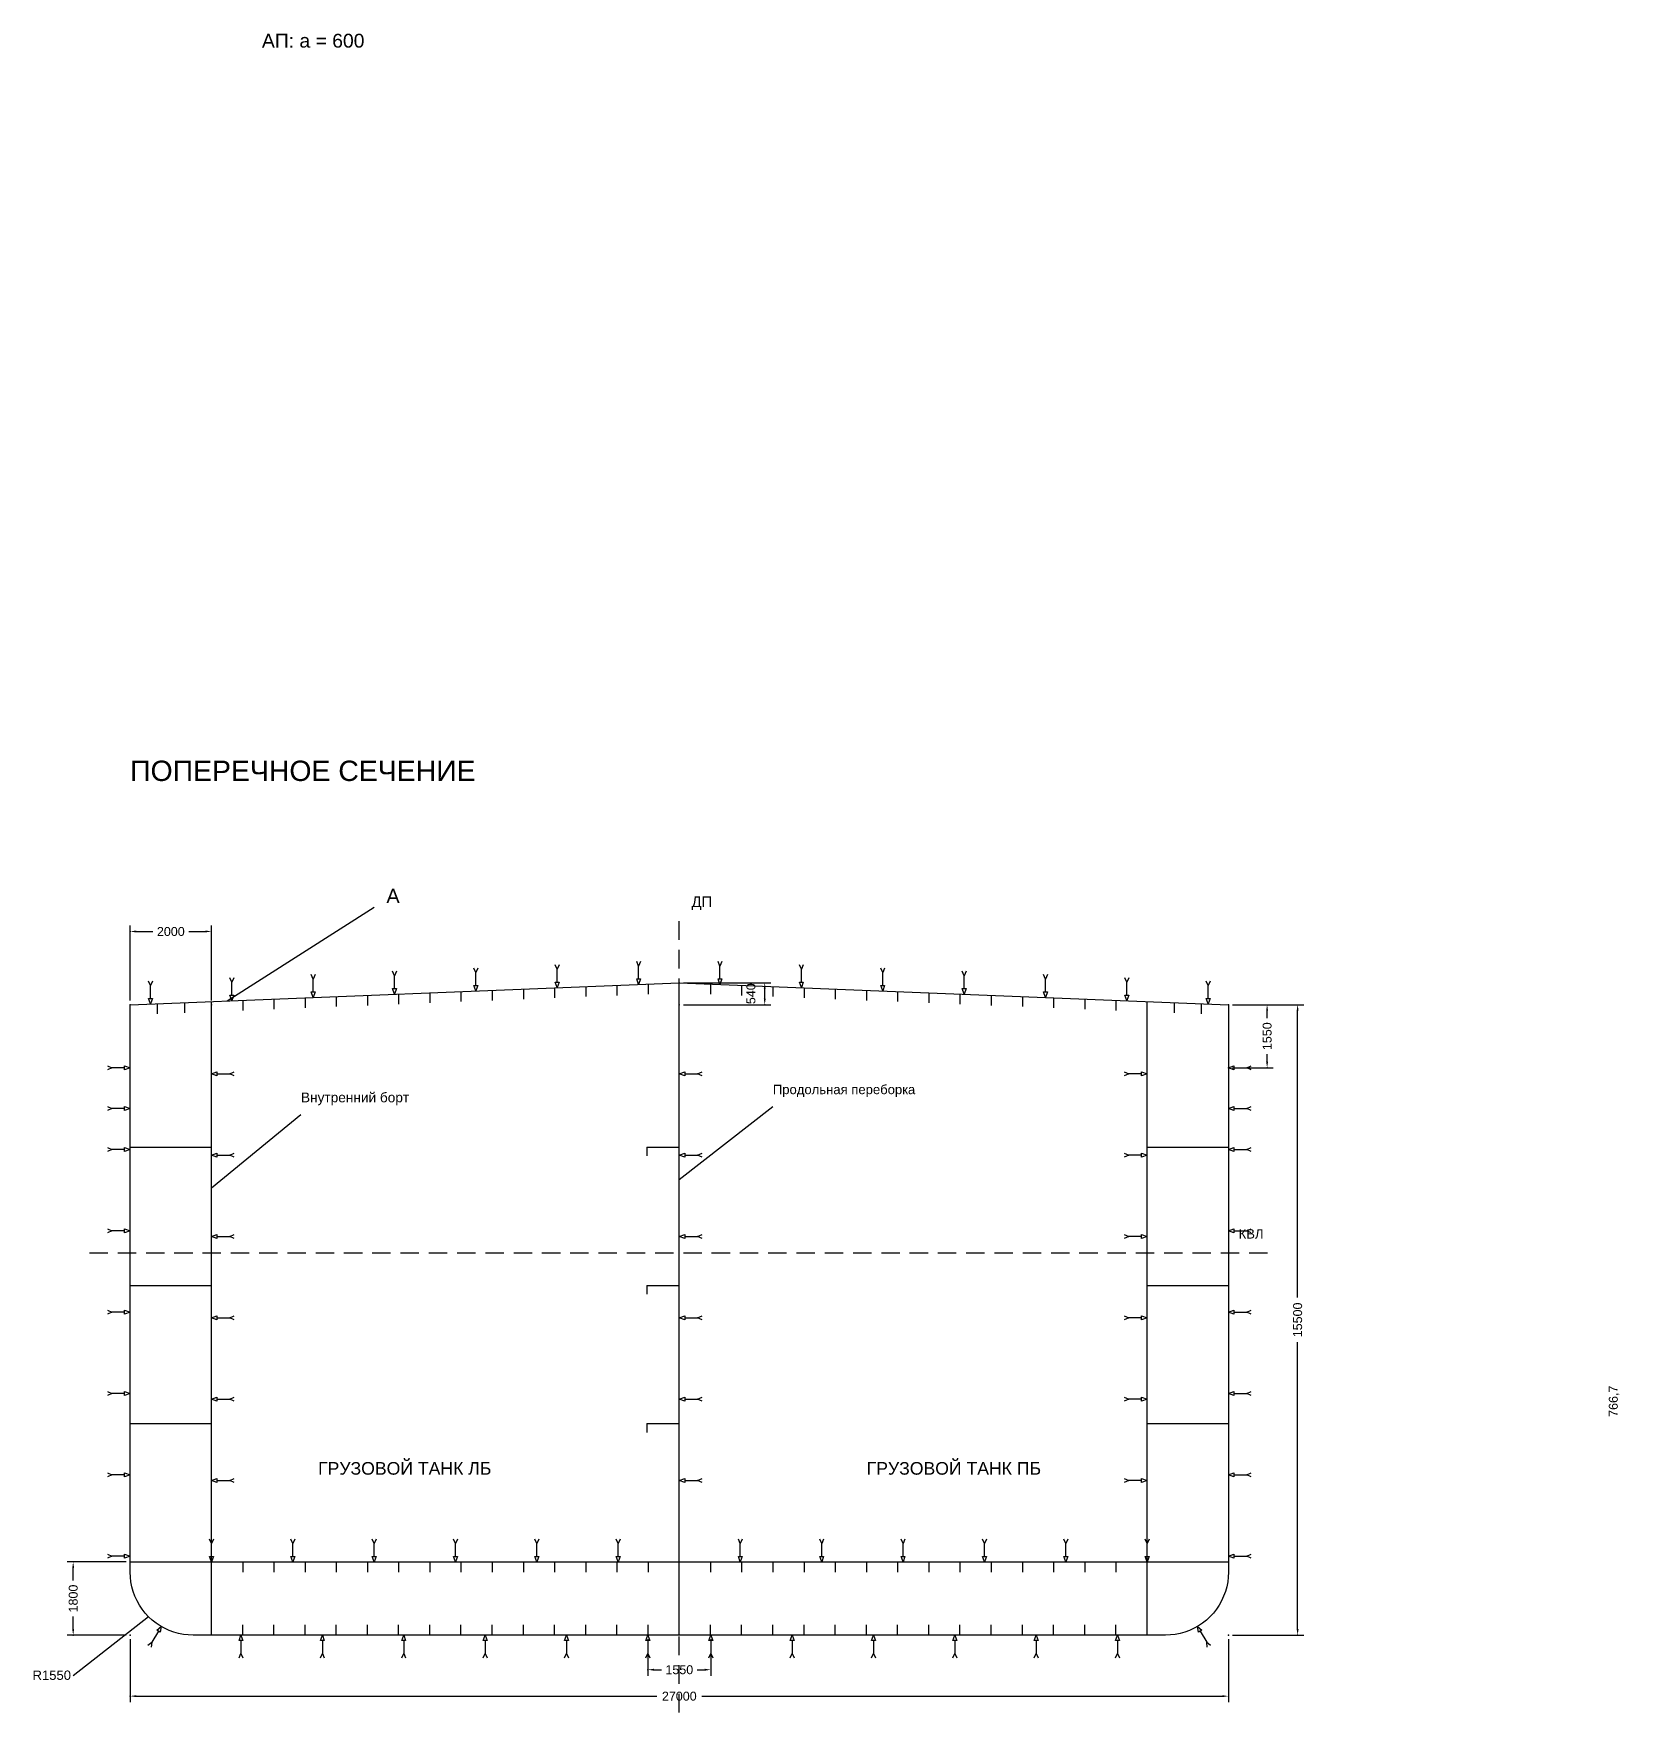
# Model space of a CAD drawing. Header units: millimetres. Extents: x -5500 to 159150, y -17410 to 188095.
# Drawn here: x -2374 to 36611, y 99100 to 140375 of the extents above; entities that cross this region are included whole.
import ezdxf
from ezdxf.enums import TextEntityAlignment as Align

# ---------------------------------------------------------------- set-up
doc = ezdxf.new("R2010")
doc.units = ezdxf.units.MM
for name, color, linetype in [('ARR_0', 7, 'Continuous'), ('ARR_BOUNDARY', 1, 'Continuous'), ('ARR_CENTER', 3, 'Continuous'), ('ARR_Defpoints', 7, 'Continuous'), ('ARR_HULL', 7, 'Continuous'), ('ARR_NOTE', 7, 'Continuous'), ('ARR_PLATE_SEAMS', 7, 'Continuous'), ('ARR_PRIMARY', 1, 'Continuous'), ('ARR_SECONDARY', 4, 'Continuous'), ('ARR_WATER', 5, 'Continuous')]:
    doc.layers.add(name, color=color, linetype=linetype)
doc.styles.add('unicode', font='arial.ttf')

# ---------------------------------------------------------------- blocks, each defined once
blk = doc.blocks.new('_CLOSEDFILLED0')
at = {"layer": 'ARR_0', "color": 0, "linetype": 'ByBlock'}
blk.add_solid([(-1, 0.16), (0, 0), (-1, -0.16)], dxfattribs=at)

msp = doc.modelspace()

# ---------------------------------------------------------------- linework, layer by layer
at = {"layer": 'ARR_0', "color": 2}
for p, q in [((0, 116600), (0, 118450)), ((150, 118300), (560, 118300)), ((1440, 118300), (1850, 118300)), ((2000, 116600), (2000, 118450)), ((13600, 117040), (15750, 117040)), ((15600, 116650), (15600, 116890)), ((13600, 116500), (15750, 116500)), ((27100, 116500), (28850, 116500)), ((27100, 116500), (28100, 116500)), ((27950, 116165), (27950, 116350)), ((28700, 109300), (28700, 116350)), ((27950, 115100), (27950, 115285)), ((27100, 114950), (28100, 114950)), ((28700, 101150), (28700, 108200)), ((-100, 102800), (-1550, 102800)), ((-1400, 102340), (-1400, 102650)), ((-1400, 101150), (-1400, 101460)), ((-100, 101000), (-1550, 101000)), ((0, 100900), (0, 99350)), ((12725, 100900), (12725, 100000)), ((14275, 100900), (14275, 100000)), ((27000, 100900), (27000, 99350)), ((27100, 101000), (28850, 101000)), ((12875, 100150), (13060, 100150)), ((13940, 100150), (14125, 100150)), ((150, 99500), (12950, 99500)), ((14050, 99500), (26850, 99500))]:
    msp.add_line(p, q, dxfattribs=at)
at = {"layer": 'ARR_BOUNDARY'}
for p, q in [((13500, 101000), (13500, 117040)), ((2000, 101000), (2000, 116580)), ((25000, 101000), (25000, 116580)), ((0, 102800), (27000, 102800))]:
    msp.add_line(p, q, dxfattribs=at)
at = {"layer": 'ARR_CENTER'}
for p, q in [((13500, 118096), (13500, 118554)), ((13500, 117393), (13500, 117850)), ((13500, 116689), (13500, 117147)), ((13500, 115986), (13500, 116443)), ((13500, 115282), (13500, 115739)), ((13500, 114579), (13500, 115036)), ((13500, 113875), (13500, 114332)), ((13500, 113171), (13500, 113629)), ((13500, 112468), (13500, 112925)), ((13500, 111764), (13500, 112222)), ((13500, 111061), (13500, 111518)), ((13500, 110357), (13500, 110814)), ((13500, 109654), (13500, 110111)), ((13500, 108950), (13500, 109407)), ((13500, 108246), (13500, 108704)), ((13500, 107543), (13500, 108000)), ((13500, 106839), (13500, 107297)), ((13500, 106136), (13500, 106593)), ((13500, 105432), (13500, 105889)), ((13500, 104729), (13500, 105186)), ((13500, 104025), (13500, 104482)), ((13500, 103321), (13500, 103779)), ((13500, 102618), (13500, 103075)), ((13500, 101914), (13500, 102372)), ((13500, 101211), (13500, 101668)), ((13500, 100507), (13500, 100964)), ((13500, 99804), (13500, 100261)), ((13500, 99100), (13500, 99557))]:
    msp.add_line(p, q, dxfattribs=at)
at = {"layer": 'ARR_Defpoints'}
for p in [(0, 118300), (13500, 117040), (0, 116500), (2000, 116500), (13500, 116500), (15600, 116500), (27000, 116500), (27000, 116500), (27000, 114950), (27950, 114950), (0, 102800), (-1400, 101000), (0, 101000), (0, 101000), (12725, 101000), (14275, 101000), (27000, 101000), (27000, 101000), (28700, 101000), (12725, 100150), (0, 99500)]:
    msp.add_point(p, dxfattribs=at)
at = {"layer": 'ARR_HULL'}
msp.add_lwpolyline([(0, 116500), (13500, 117040), (27000, 116500), (27000, 102550), (26995, 102428), (26981, 102308), (26957, 102188), (26924, 102071), (26882, 101957), (26831, 101846), (26772, 101740), (26704, 101639), (26629, 101543), (26546, 101454), (26457, 101371), (26361, 101296), (26260, 101228), (26154, 101169), (26043, 101118), (25929, 101076), (25812, 101043), (25692, 101019), (25572, 101005), (25450, 101000), (1550, 101000), (1428, 101005), (1308, 101019), (1188, 101043), (1071, 101076), (957, 101118), (846, 101169), (740, 101228), (639, 101296), (543, 101371), (454, 101454), (371, 101543), (296, 101639), (228, 101740), (169, 101846), (118, 101957), (76, 102071), (43, 102188), (19, 102308), (5, 102428), (0, 102550)], close=True, dxfattribs=at)
at = {"layer": 'ARR_NOTE'}
for points in [[(2383, 116595), (6000, 118900)], [(13500, 112200), (15800, 114000)], [(2000, 112000), (4200, 113800)], [(450, 101450), (-1400, 100000)]]:
    msp.add_lwpolyline(points, dxfattribs=at)
at = {"layer": 'ARR_PLATE_SEAMS'}
for points in [[(4548, 117240), (4500, 117130), (4452, 117240)], [(6548, 117320), (6500, 117210), (6452, 117320)], [(8548, 117400), (8500, 117290), (8452, 117400)], [(8500, 116975), (8500, 117290)], [(10548, 117480), (10500, 117370), (10452, 117480)], [(10500, 117055), (10500, 117370)], [(12548, 117560), (12500, 117450), (12452, 117560)], [(12500, 117135), (12500, 117450)], [(14548, 117560), (14500, 117450), (14452, 117560)], [(14500, 117135), (14500, 117450)], [(16548, 117480), (16500, 117370), (16452, 117480)], [(16500, 117055), (16500, 117370)], [(18548, 117400), (18500, 117290), (18452, 117400)], [(18500, 116975), (18500, 117290)], [(20548, 117320), (20500, 117210), (20452, 117320)], [(22548, 117240), (22500, 117130), (22452, 117240)], [(548, 117080), (500, 116970), (452, 117080)], [(500, 116655), (500, 116970)], [(2548, 117160), (2500, 117050), (2452, 117160)], [(2500, 116735), (2500, 117050)], [(4500, 116680), (4452, 116815), (4548, 116815), (4500, 116680)], [(4500, 116815), (4500, 117130)], [(6500, 116760), (6452, 116895), (6548, 116895), (6500, 116760)], [(6500, 116895), (6500, 117210)], [(8500, 116840), (8452, 116975), (8548, 116975), (8500, 116840)], [(10500, 116920), (10452, 117055), (10548, 117055), (10500, 116920)], [(12500, 117000), (12452, 117135), (12548, 117135), (12500, 117000)], [(14500, 117000), (14452, 117135), (14548, 117135), (14500, 117000)], [(16500, 116920), (16452, 117055), (16548, 117055), (16500, 116920)], [(18500, 116840), (18452, 116975), (18548, 116975), (18500, 116840)], [(20500, 116760), (20452, 116895), (20548, 116895), (20500, 116760)], [(20500, 116895), (20500, 117210)], [(22500, 116680), (22452, 116815), (22548, 116815), (22500, 116680)], [(22500, 116815), (22500, 117130)], [(24548, 117160), (24500, 117050), (24452, 117160)], [(24500, 116735), (24500, 117050)], [(26548, 117080), (26500, 116970), (26452, 117080)], [(26500, 116655), (26500, 116970)], [(500, 116520), (452, 116655), (548, 116655), (500, 116520)], [(2500, 116600), (2452, 116735), (2548, 116735), (2500, 116600)], [(24500, 116600), (24452, 116735), (24548, 116735), (24500, 116600)], [(26500, 116520), (26452, 116655), (26548, 116655), (26500, 116520)], [(-560, 114998), (-450, 114950), (-560, 114902)], [(-135, 114950), (-450, 114950)], [(0, 114950), (-135, 114902), (-135, 114998), (0, 114950)], [(2000, 114800), (2135, 114848), (2135, 114752), (2000, 114800)], [(2135, 114800), (2450, 114800)], [(2560, 114752), (2450, 114800), (2560, 114848)], [(13500, 114800), (13635, 114848), (13635, 114752), (13500, 114800)], [(13635, 114800), (13950, 114800)], [(14060, 114752), (13950, 114800), (14060, 114848)], [(24440, 114848), (24550, 114800), (24440, 114752)], [(24865, 114800), (24550, 114800)], [(25000, 114800), (24865, 114752), (24865, 114848), (25000, 114800)], [(27000, 114950), (27135, 114998), (27135, 114902), (27000, 114950)], [(27135, 114950), (27450, 114950)], [(27560, 114902), (27450, 114950), (27560, 114998)], [(-560, 113993), (-450, 113945), (-560, 113897)], [(-135, 113945), (-450, 113945)], [(0, 113945), (-135, 113897), (-135, 113993), (0, 113945)], [(27000, 113945), (27135, 113993), (27135, 113897), (27000, 113945)], [(27135, 113945), (27450, 113945)], [(27560, 113897), (27450, 113945), (27560, 113993)], [(-560, 112988), (-450, 112940), (-560, 112892)], [(-135, 112940), (-450, 112940)], [(0, 112940), (-135, 112892), (-135, 112988), (0, 112940)], [(2000, 112800), (2135, 112848), (2135, 112752), (2000, 112800)], [(2135, 112800), (2450, 112800)], [(2560, 112752), (2450, 112800), (2560, 112848)], [(13500, 112800), (13635, 112848), (13635, 112752), (13500, 112800)], [(13635, 112800), (13950, 112800)], [(14060, 112752), (13950, 112800), (14060, 112848)], [(24440, 112848), (24550, 112800), (24440, 112752)], [(24865, 112800), (24550, 112800)], [(25000, 112800), (24865, 112752), (24865, 112848), (25000, 112800)], [(27000, 112940), (27135, 112988), (27135, 112892), (27000, 112940)], [(27135, 112940), (27450, 112940)], [(27560, 112892), (27450, 112940), (27560, 112988)], [(-560, 110988), (-450, 110940), (-560, 110892)], [(-135, 110940), (-450, 110940)], [(0, 110940), (-135, 110892), (-135, 110988), (0, 110940)], [(2000, 110800), (2135, 110848), (2135, 110752), (2000, 110800)], [(2135, 110800), (2450, 110800)], [(2560, 110752), (2450, 110800), (2560, 110848)], [(13500, 110800), (13635, 110848), (13635, 110752), (13500, 110800)], [(13635, 110800), (13950, 110800)], [(14060, 110752), (13950, 110800), (14060, 110848)], [(24440, 110848), (24550, 110800), (24440, 110752)], [(24865, 110800), (24550, 110800)], [(25000, 110800), (24865, 110752), (24865, 110848), (25000, 110800)], [(27000, 110940), (27135, 110988), (27135, 110892), (27000, 110940)], [(27135, 110940), (27450, 110940)], [(27560, 110892), (27450, 110940), (27560, 110988)], [(-560, 108988), (-450, 108940), (-560, 108892)], [(0, 108940), (-135, 108892), (-135, 108988), (0, 108940)], [(27000, 108940), (27135, 108988), (27135, 108892), (27000, 108940)], [(27560, 108892), (27450, 108940), (27560, 108988)], [(-135, 108940), (-450, 108940)], [(2000, 108800), (2135, 108848), (2135, 108752), (2000, 108800)], [(2135, 108800), (2450, 108800)], [(2560, 108752), (2450, 108800), (2560, 108848)], [(13500, 108800), (13635, 108848), (13635, 108752), (13500, 108800)], [(13635, 108800), (13950, 108800)], [(14060, 108752), (13950, 108800), (14060, 108848)], [(24440, 108848), (24550, 108800), (24440, 108752)], [(24865, 108800), (24550, 108800)], [(25000, 108800), (24865, 108752), (24865, 108848), (25000, 108800)], [(27135, 108940), (27450, 108940)], [(-560, 106988), (-450, 106940), (-560, 106892)], [(-135, 106940), (-450, 106940)], [(0, 106940), (-135, 106892), (-135, 106988), (0, 106940)], [(27000, 106940), (27135, 106988), (27135, 106892), (27000, 106940)], [(27135, 106940), (27450, 106940)], [(27560, 106892), (27450, 106940), (27560, 106988)], [(2000, 106800), (2135, 106848), (2135, 106752), (2000, 106800)], [(2135, 106800), (2450, 106800)], [(2560, 106752), (2450, 106800), (2560, 106848)], [(13500, 106800), (13635, 106848), (13635, 106752), (13500, 106800)], [(13635, 106800), (13950, 106800)], [(14060, 106752), (13950, 106800), (14060, 106848)], [(24440, 106848), (24550, 106800), (24440, 106752)], [(24865, 106800), (24550, 106800)], [(25000, 106800), (24865, 106752), (24865, 106848), (25000, 106800)], [(-560, 104988), (-450, 104940), (-560, 104892)], [(-135, 104940), (-450, 104940)], [(0, 104940), (-135, 104892), (-135, 104988), (0, 104940)], [(2000, 104800), (2135, 104848), (2135, 104752), (2000, 104800)], [(2560, 104752), (2450, 104800), (2560, 104848)], [(13500, 104800), (13635, 104848), (13635, 104752), (13500, 104800)], [(14060, 104752), (13950, 104800), (14060, 104848)], [(24440, 104848), (24550, 104800), (24440, 104752)], [(25000, 104800), (24865, 104752), (24865, 104848), (25000, 104800)], [(27000, 104940), (27135, 104988), (27135, 104892), (27000, 104940)], [(27135, 104940), (27450, 104940)], [(27560, 104892), (27450, 104940), (27560, 104988)], [(2135, 104800), (2450, 104800)], [(13635, 104800), (13950, 104800)], [(24865, 104800), (24550, 104800)], [(2048, 103360), (2000, 103250), (1952, 103360)], [(2000, 102935), (2000, 103250)], [(4048, 103360), (4000, 103250), (3952, 103360)], [(4000, 102935), (4000, 103250)], [(6048, 103360), (6000, 103250), (5952, 103360)], [(6000, 102935), (6000, 103250)], [(8048, 103360), (8000, 103250), (7952, 103360)], [(8000, 102935), (8000, 103250)], [(10048, 103360), (10000, 103250), (9952, 103360)], [(10000, 102935), (10000, 103250)], [(12048, 103360), (12000, 103250), (11952, 103360)], [(12000, 102935), (12000, 103250)], [(15048, 103360), (15000, 103250), (14952, 103360)], [(15000, 102935), (15000, 103250)], [(17048, 103360), (17000, 103250), (16952, 103360)], [(17000, 102935), (17000, 103250)], [(19048, 103360), (19000, 103250), (18952, 103360)], [(19000, 102935), (19000, 103250)], [(21048, 103360), (21000, 103250), (20952, 103360)], [(21000, 102935), (21000, 103250)], [(23048, 103360), (23000, 103250), (22952, 103360)], [(23000, 102935), (23000, 103250)], [(25048, 103360), (25000, 103250), (24952, 103360)], [(25000, 102935), (25000, 103250)], [(-560, 102988), (-450, 102940), (-560, 102892)], [(-135, 102940), (-450, 102940)], [(0, 102940), (-135, 102892), (-135, 102988), (0, 102940)], [(2000, 102800), (1952, 102935), (2048, 102935), (2000, 102800)], [(4000, 102800), (3952, 102935), (4048, 102935), (4000, 102800)], [(6000, 102800), (5952, 102935), (6048, 102935), (6000, 102800)], [(8000, 102800), (7952, 102935), (8048, 102935), (8000, 102800)], [(10000, 102800), (9952, 102935), (10048, 102935), (10000, 102800)], [(12000, 102800), (11952, 102935), (12048, 102935), (12000, 102800)], [(15000, 102800), (14952, 102935), (15048, 102935), (15000, 102800)], [(17000, 102800), (16952, 102935), (17048, 102935), (17000, 102800)], [(19000, 102800), (18952, 102935), (19048, 102935), (19000, 102800)], [(21000, 102800), (20952, 102935), (21048, 102935), (21000, 102800)], [(23000, 102800), (22952, 102935), (23048, 102935), (23000, 102800)], [(25000, 102800), (24952, 102935), (25048, 102935), (25000, 102800)], [(27000, 102940), (27135, 102988), (27135, 102892), (27000, 102940)], [(27135, 102940), (27450, 102940)], [(27560, 102892), (27450, 102940), (27560, 102988)], [(763, 101214), (736, 101074), (654, 101122), (763, 101214)], [(26237, 101214), (26346, 101122), (26264, 101074), (26237, 101214)], [(438, 100756), (535, 100827), (521, 100708)], [(695, 101098), (535, 100827)], [(2725, 101000), (2773, 100865), (2677, 100865), (2725, 101000)], [(2725, 100865), (2725, 100550)], [(4725, 101000), (4773, 100865), (4677, 100865), (4725, 101000)], [(4725, 100865), (4725, 100550)], [(6725, 101000), (6773, 100865), (6677, 100865), (6725, 101000)], [(6725, 100865), (6725, 100550)], [(8725, 101000), (8773, 100865), (8677, 100865), (8725, 101000)], [(8725, 100865), (8725, 100550)], [(10725, 101000), (10773, 100865), (10677, 100865), (10725, 101000)], [(10725, 100865), (10725, 100550)], [(12725, 101000), (12773, 100865), (12677, 100865), (12725, 101000)], [(12725, 100865), (12725, 100550)], [(14275, 101000), (14323, 100865), (14227, 100865), (14275, 101000)], [(14275, 100865), (14275, 100550)], [(16275, 101000), (16323, 100865), (16227, 100865), (16275, 101000)], [(16275, 100865), (16275, 100550)], [(18275, 101000), (18323, 100865), (18227, 100865), (18275, 101000)], [(18275, 100865), (18275, 100550)], [(20275, 101000), (20323, 100865), (20227, 100865), (20275, 101000)], [(20275, 100865), (20275, 100550)], [(22275, 101000), (22323, 100865), (22227, 100865), (22275, 101000)], [(22275, 100865), (22275, 100550)], [(24275, 101000), (24323, 100865), (24227, 100865), (24275, 101000)], [(24275, 100865), (24275, 100550)], [(26305, 101098), (26465, 100827)], [(26479, 100708), (26465, 100827), (26562, 100756)], [(2677, 100440), (2725, 100550), (2773, 100440)], [(4677, 100440), (4725, 100550), (4773, 100440)], [(6677, 100440), (6725, 100550), (6773, 100440)], [(8677, 100440), (8725, 100550), (8773, 100440)], [(10677, 100440), (10725, 100550), (10773, 100440)], [(12677, 100440), (12725, 100550), (12773, 100440)], [(14227, 100440), (14275, 100550), (14323, 100440)], [(16227, 100440), (16275, 100550), (16323, 100440)], [(18227, 100440), (18275, 100550), (18323, 100440)], [(20227, 100440), (20275, 100550), (20323, 100440)], [(22227, 100440), (22275, 100550), (22323, 100440)], [(24227, 100440), (24275, 100550), (24323, 100440)]]:
    msp.add_lwpolyline(points, dxfattribs=at)
at = {"layer": 'ARR_PRIMARY'}
for p, q in [((0, 113000), (2000, 113000)), ((12700, 113000), (13500, 113000)), ((25000, 113000), (27000, 113000)), ((0, 109600), (2000, 109600)), ((12700, 109600), (13500, 109600)), ((25000, 109600), (27000, 109600)), ((0, 106200), (2000, 106200)), ((12700, 106200), (13500, 106200)), ((25000, 106200), (27000, 106200))]:
    msp.add_line(p, q, dxfattribs=at)
at = {"layer": 'ARR_SECONDARY'}
for p, q in [((8133, 116825), (8133, 116575)), ((8900, 116856), (8900, 116606)), ((9667, 116887), (9667, 116637)), ((10433, 116917), (10433, 116667)), ((11200, 116948), (11200, 116698)), ((11967, 116979), (11967, 116729)), ((12733, 117009), (12733, 116759)), ((14267, 117009), (14267, 116759)), ((15033, 116979), (15033, 116729)), ((15800, 116948), (15800, 116698)), ((16567, 116917), (16567, 116667)), ((17333, 116887), (17333, 116637)), ((18100, 116856), (18100, 116606)), ((18867, 116825), (18867, 116575)), ((667, 116527), (667, 116277)), ((1333, 116553), (1333, 116303)), ((2767, 116611), (2767, 116361)), ((3533, 116641), (3533, 116391)), ((4300, 116672), (4300, 116422)), ((5067, 116703), (5067, 116453)), ((5833, 116733), (5833, 116483)), ((6600, 116764), (6600, 116514)), ((7367, 116795), (7367, 116545)), ((19633, 116795), (19633, 116545)), ((20400, 116764), (20400, 116514)), ((21167, 116733), (21167, 116483)), ((21933, 116703), (21933, 116453)), ((22700, 116672), (22700, 116422)), ((23467, 116641), (23467, 116391)), ((24233, 116611), (24233, 116361)), ((25667, 116553), (25667, 116303)), ((26333, 116527), (26333, 116277)), ((12700, 113000), (12700, 112780)), ((12700, 109600), (12700, 109380)), ((12700, 106200), (12700, 105980)), ((2767, 102800), (2767, 102550)), ((3533, 102800), (3533, 102550)), ((4300, 102800), (4300, 102550)), ((5067, 102800), (5067, 102550)), ((5833, 102800), (5833, 102550)), ((6600, 102800), (6600, 102550)), ((7367, 102800), (7367, 102550)), ((8133, 102800), (8133, 102550)), ((8900, 102800), (8900, 102550)), ((9667, 102800), (9667, 102550)), ((10433, 102800), (10433, 102550)), ((11200, 102800), (11200, 102550)), ((11967, 102800), (11967, 102550)), ((12733, 102800), (12733, 102550)), ((14267, 102800), (14267, 102550)), ((15033, 102800), (15033, 102550)), ((15800, 102800), (15800, 102550)), ((16567, 102800), (16567, 102550)), ((17333, 102800), (17333, 102550)), ((18100, 102800), (18100, 102550)), ((18867, 102800), (18867, 102550)), ((19633, 102800), (19633, 102550)), ((20400, 102800), (20400, 102550)), ((21167, 102800), (21167, 102550)), ((21933, 102800), (21933, 102550)), ((22700, 102800), (22700, 102550)), ((23467, 102800), (23467, 102550)), ((24233, 102800), (24233, 102550)), ((2767, 101000), (2767, 101250)), ((3533, 101000), (3533, 101250)), ((4300, 101000), (4300, 101250)), ((5067, 101000), (5067, 101250)), ((5833, 101000), (5833, 101250)), ((6600, 101000), (6600, 101250)), ((7367, 101000), (7367, 101250)), ((8133, 101000), (8133, 101250)), ((8900, 101000), (8900, 101250)), ((9667, 101000), (9667, 101250)), ((10433, 101000), (10433, 101250)), ((11200, 101000), (11200, 101250)), ((11967, 101000), (11967, 101250)), ((12733, 101000), (12733, 101250)), ((14267, 101000), (14267, 101250)), ((15033, 101000), (15033, 101250)), ((15800, 101000), (15800, 101250)), ((16567, 101000), (16567, 101250)), ((17333, 101000), (17333, 101250)), ((18100, 101000), (18100, 101250)), ((18867, 101000), (18867, 101250)), ((19633, 101000), (19633, 101250)), ((20400, 101000), (20400, 101250)), ((21167, 101000), (21167, 101250)), ((21933, 101000), (21933, 101250)), ((22700, 101000), (22700, 101250)), ((23467, 101000), (23467, 101250)), ((24233, 101000), (24233, 101250))]:
    msp.add_line(p, q, dxfattribs=at)
at = {"layer": 'ARR_WATER'}
for p, q in [((-1000, 110400), (-548, 110400)), ((-305, 110400), (147, 110400)), ((390, 110400), (842, 110400)), ((1086, 110400), (1538, 110400)), ((1781, 110400), (2233, 110400)), ((2476, 110400), (2928, 110400)), ((3171, 110400), (3623, 110400)), ((3867, 110400), (4319, 110400)), ((4562, 110400), (5014, 110400)), ((5257, 110400), (5709, 110400)), ((5952, 110400), (6404, 110400)), ((6648, 110400), (7100, 110400)), ((7343, 110400), (7795, 110400)), ((8038, 110400), (8490, 110400)), ((8733, 110400), (9185, 110400)), ((9429, 110400), (9880, 110400)), ((10124, 110400), (10576, 110400)), ((10819, 110400), (11271, 110400)), ((11514, 110400), (11966, 110400)), ((12210, 110400), (12661, 110400)), ((12905, 110400), (13357, 110400)), ((13600, 110400), (14052, 110400)), ((14295, 110400), (14747, 110400)), ((14990, 110400), (15442, 110400)), ((15686, 110400), (16138, 110400)), ((16381, 110400), (16833, 110400)), ((17076, 110400), (17528, 110400)), ((17771, 110400), (18223, 110400)), ((18467, 110400), (18919, 110400)), ((19162, 110400), (19614, 110400)), ((19857, 110400), (20309, 110400)), ((20552, 110400), (21004, 110400)), ((21248, 110400), (21700, 110400)), ((21943, 110400), (22395, 110400)), ((22638, 110400), (23090, 110400)), ((23333, 110400), (23785, 110400)), ((24029, 110400), (24480, 110400)), ((24724, 110400), (25176, 110400)), ((25419, 110400), (25871, 110400)), ((26114, 110400), (26566, 110400)), ((26810, 110400), (27261, 110400)), ((27505, 110400), (27957, 110400))]:
    msp.add_line(p, q, dxfattribs=at)

# ---------------------------------------------------------------- block references
at = {"layer": 'ARR_0', "color": 2, "xscale": 150, "yscale": 150}
for p, rotation in [((0, 118300), 180), ((15600, 117040), 90), ((15600, 116500), 270), ((27950, 116500), 90), ((28700, 116500), 90), ((27950, 114950), 270), ((-1400, 102800), 90), ((-1400, 101000), 270), ((28700, 101000), 270), ((12725, 100150), 180), ((0, 99500), 180)]:
    msp.add_blockref('_CLOSEDFILLED0', p, dxfattribs=dict(at, rotation=rotation))
for p in [(2000, 118300), (14275, 100150), (27000, 99500)]:
    msp.add_blockref('_CLOSEDFILLED0', p, dxfattribs=at)

# ---------------------------------------------------------------- texts
at = {"layer": 'ARR_0', "color": 7, "style": 'unicode'}
for s, p in [('2000', (1000, 118300)), ('1550', (13500, 100150)), ('27000', (13500, 99500))]:
    msp.add_text(s, height=220, dxfattribs=at).set_placement(p, align=Align.MIDDLE_CENTER)
for s, p in [('540', (15260, 116770)), ('1550', (27950, 115725)), ('15500', (28700, 108750)), ('766,7', (36460, 106750)), ('1800', (-1400, 101900))]:
    msp.add_text(s, height=220, rotation=90, dxfattribs=at).set_placement(p, align=Align.MIDDLE_CENTER)
at = {"layer": 'ARR_NOTE', "style": 'unicode'}
for s, height, p in [('АП: a = 600', 340, (4500, 140200)), ('ГРУЗОВОЙ ТАНК ЛБ', 310, (6750, 105100)), ('ГРУЗОВОЙ ТАНК ПБ', 310, (20250, 105100))]:
    msp.add_text(s, height=height, dxfattribs=at).set_placement(p, align=Align.MIDDLE_CENTER)
for s, height, p in [('ПОПЕРЕЧНОЕ СЕЧЕНИЕ', 500, (0, 122000)), ('А', 350, (6300, 119000)), ('ДП', 260, (13800, 118900)), ('Внутренний борт', 240, (4200, 114100)), ('Продольная переборка', 230, (15800, 114300)), ('КВЛ', 230, (27250, 110750)), ('R1550', 230, (-2400, 99900))]:
    msp.add_text(s, height=height, dxfattribs=at).set_placement(p)

doc.saveas('drawing.dxf')
